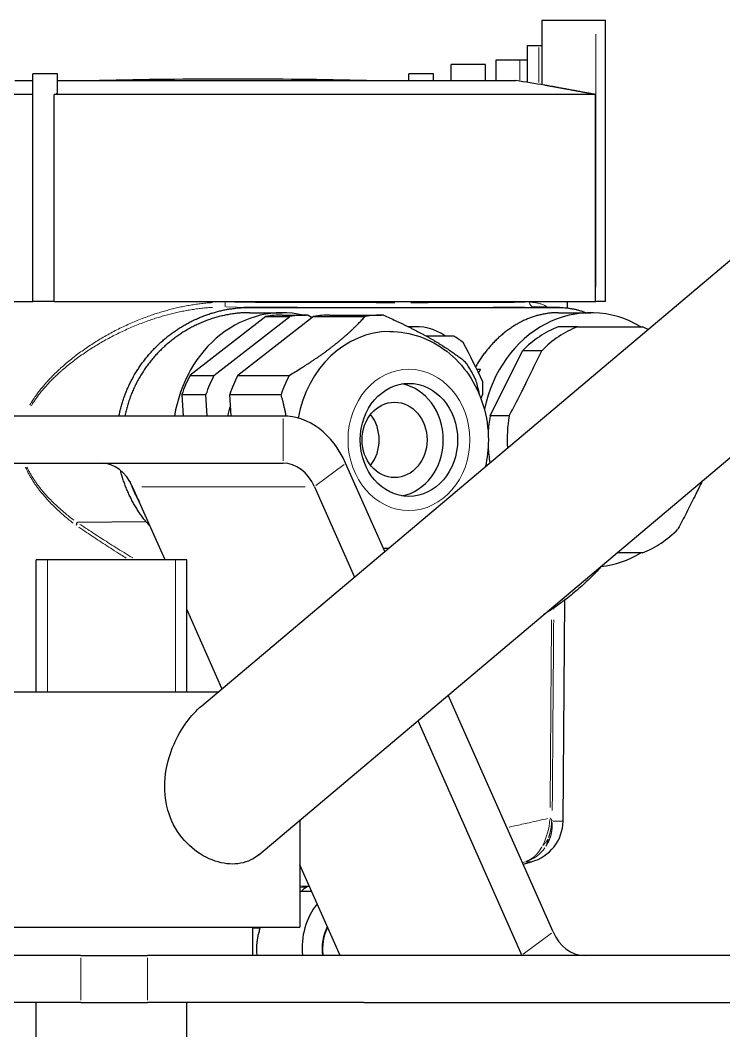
# Model space of a CAD drawing. Header units: millimetres. Extents: x 0 to 89100, y 0 to 63000.
# Drawn here: x 37136.4 to 37211.1, y 54169 to 54276.3 of the extents above; entities that cross this region are included whole.
import ezdxf

# ---------------------------------------------------------------- set-up
doc = ezdxf.new("R2010")
doc.units = ezdxf.units.MM
doc.header["$LTSCALE"] = 150
doc.layers.add('Visible', color=7, linetype='Continuous', lineweight=25)
doc.layers.add('Visible Narrow', color=7, linetype='Continuous', lineweight=18)

msp = doc.modelspace()

# ---------------------------------------------------------------- linework, layer by layer
at = {"layer": 'Visible'}
for p, q in [((37191.81, 54276.32), (37197.53, 54276.32)), ((37191.81, 54269.46), (37191.81, 54276.32)), ((37197.53, 54276.32), (37198.53, 54276.32)), ((37198.53, 54246.46), (37198.53, 54276.32)), ((37190.25, 54273.62), (37191.46, 54273.62)), ((37190.25, 54269.71), (37190.25, 54273.62)), ((37191.46, 54273.62), (37191.81, 54273.62)), ((37185.81, 54271.61), (37182.17, 54271.61)), ((37182.17, 54269.9), (37182.17, 54271.61)), ((37185.81, 54269.9), (37185.81, 54271.61)), ((37186.95, 54272.12), (37189.45, 54272.12)), ((37186.95, 54269.9), (37186.95, 54272.12)), ((37189.45, 54272.12), (37190.25, 54272.12)), ((37140.38, 54270.61), (37137.77, 54270.61)), ((37137.77, 54246.46), (37137.77, 54270.61)), ((37140.38, 54268.61), (37140.38, 54270.61)), ((37180.28, 54270.61), (37177.66, 54270.61)), ((37177.66, 54269.9), (37177.66, 54270.61)), ((37180.28, 54269.9), (37180.28, 54270.61)), ((37135.87, 54269.9), (37137.77, 54269.9)), ((37140.38, 54269.9), (37189.02, 54269.9)), ((37137.77, 54268.43), (37134.79, 54268.43)), ((37140.03, 54246.46), (37140.03, 54268.43)), ((37197.46, 54268.43), (37140.03, 54268.43)), ((37197.46, 54246.46), (37197.46, 54268.43)), ((37155.69, 54203.53), (37215.64, 54254.11)), ((37134.79, 54246.46), (37137.77, 54246.46)), ((37138.33, 54246.46), (37137.77, 54246.46)), ((37138.46, 54246.46), (37138.33, 54246.46)), ((37140.03, 54246.46), (37138.46, 54246.46)), ((37140.03, 54246.46), (37197.46, 54246.46)), ((37193.66, 54245.82), (37191.02, 54245.87)), ((37194.51, 54245.76), (37194.52, 54246.46)), ((37197.46, 54246.46), (37197.53, 54246.46)), ((37198.53, 54246.46), (37197.53, 54246.46)), ((37162.49, 54244.86), (37154.45, 54238.61)), ((37156.99, 54238.61), (37165.03, 54244.86)), ((37167.57, 54244.86), (37159.53, 54238.61)), ((37160.76, 54245.26), (37164.23, 54245.26)), ((37162.49, 54244.86), (37165.03, 54244.86)), ((37164.23, 54245.01), (37166.77, 54245.01)), ((37166.98, 54245.01), (37167.43, 54244.75)), ((37167.57, 54244.86), (37173.03, 54244.86)), ((37169.3, 54245.01), (37174.76, 54245.01)), ((37193.5, 54245.26), (37196.97, 54245.26)), ((37178.65, 54243.76), (37178.14, 54243.77)), ((37195.55, 54243.76), (37193.52, 54243.76)), ((37195.55, 54243.76), (37202.45, 54243.76)), ((37182.43, 54242.76), (37179.55, 54242.76)), ((37161.75, 54187.71), (37225.96, 54241.88)), ((37186.29, 54234.3), (37189.74, 54241.23)), ((37191.77, 54241.23), (37189.74, 54241.23)), ((37154.45, 54238.61), (37156.99, 54238.61)), ((37159.53, 54238.61), (37164.98, 54238.61)), ((37184.87, 54239.27), (37185.27, 54239.26)), ((37184.88, 54239.26), (37185.27, 54239.26)), ((37153.59, 54236.57), (37153.72, 54234.29)), ((37153.59, 54236.57), (37156.13, 54236.57)), ((37156.26, 54234.29), (37156.13, 54236.57)), ((37158.66, 54236.57), (37158.8, 54234.29)), ((37158.66, 54236.57), (37164.12, 54236.57)), ((37164.33, 54234.29), (37100.09, 54234.29)), ((37188.32, 54234.3), (37186.29, 54234.3)), ((37106.01, 54229.29), (37164.33, 54229.29)), ((37175.11, 54219.91), (37170.96, 54229.29)), ((37151.8, 54219.02), (37148.36, 54226.79)), ((37167.65, 54226.79), (37171.89, 54217.2)), ((37149.79, 54223.07), (37142.48, 54222.99)), ((37154.12, 54219.02), (37138.12, 54219.02)), ((37138.12, 54205.02), (37138.12, 54219.02)), ((37154.12, 54205.02), (37154.12, 54219.02)), ((37202.45, 54219.76), (37199.75, 54219.76)), ((37194.03, 54191.28), (37194.24, 54214.76)), ((37157.84, 54205.35), (37154.12, 54213.78)), ((37126.12, 54205.02), (37157.46, 54205.02)), ((37192.97, 54179.52), (37181.85, 54204.67)), ((37178.63, 54201.95), (37189.66, 54177.02)), ((37166.12, 54191.39), (37166.12, 54180.02)), ((37189.79, 54186.73), (37190.7, 54186.97)), ((37170.37, 54177.02), (37166.12, 54186.65)), ((37166.27, 54183.83), (37167.36, 54183.83)), ((37126.12, 54180.02), (37166.12, 54180.02)), ((37161.12, 54177.02), (37161.12, 54180.02)), ((37142.88, 54177.02), (37135.81, 54177.02)), ((37142.88, 54177.02), (37149.93, 54177.02)), ((37265.05, 54177.02), (37149.93, 54177.02)), ((37142.88, 54172.02), (37135.81, 54172.02)), ((37138.12, 54094.02), (37138.12, 54172.02)), ((37142.88, 54172.02), (37149.93, 54172.02)), ((37172.91, 54172.02), (37149.93, 54172.02)), ((37154.12, 54094.02), (37154.12, 54172.02)), ((37172.91, 54172.02), (37265.05, 54172.02))]:
    msp.add_line(p, q, dxfattribs=at)
for centre, radius, start, end in [((37159.02, 53670.07), 600, 88.64721, 91.35279), ((37159.02, 54072.16), 200, 80.4889, 81.3731), ((37189.53, 54191.32), 4.5, 285, 359.5)]:
    msp.add_arc(centre, radius, start, end, dxfattribs=at)
for centre, major_axis, ratio, start_param, end_param in [((37164.23, 54231.76), (0, 13.5), 0.861576, 6.090437, 7.666065), ((37127.3, 54246.68), (-100, 0.44), 0.007519, 1.912098, 2.294422), ((37164.23, 54231.76), (0, 13.25), 0.861576, 0, 0.152394), ((37166.77, 54231.76), (0, 13.25), 0.861576, 6.264105, 6.435579), ((37169.3, 54231.76), (0, 13.25), 0.861576, 0, 0.152394), ((37174.76, 54231.76), (0, 13.25), 0.861576, 6.264105, 6.435579), ((37196.97, 54231.76), (0, 13.5), 0.861576, 5.807303, 7.609536), ((37178.57, 54237.26), (0, 6.5), 0.861576, 5.721116, 6.42602), ((37196.97, 54231.76), (0, 12.65), 0.861576, 0.321961, 0.725236), ((37199, 54231.76), (0, 12.65), 0.861576, 0.321961, 0.725236), ((37199, 54231.76), (0, 12.65), 0.861576, 5.900522, 5.961224), ((37175.65, 54231.76), (0, 11.5), 0.861576, 0, 1.369582), ((37180.37, 54237.26), (0, -6), 0.861576, 2.505533, 2.730455), ((37164.4, 54240.01), (-22.06, 32.91), 0.439619, 4.36534, 4.48646), ((37174.76, 54231.76), (0, 13.25), 0.861576, 5.216907, 5.388381), ((37164.23, 54231.76), (0, -13.25), 0.861576, 4.16971, 4.341184), ((37166.77, 54231.76), (0, -13.25), 0.861576, 4.16971, 4.341184), ((37169.3, 54231.76), (0, -13.25), 0.861576, 4.16971, 4.341184), ((37174.76, 54231.76), (0, -13.25), 0.861576, 4.16971, 4.341184), ((37194.94, 54231.76), (0, -13.5), 0.861576, 4.123358, 4.156432), ((37176.16, 54231.76), (0, -6), 0.861576, 0.147834, 2.993758), ((37180.37, 54237.26), (0, -6), 0.861576, 1.458335, 1.683257), ((37164.4, 54234.51), (-22.06, -32.91), 0.439619, 1.905828, 1.917845), ((37166.77, 54231.76), (0, -10), 0.861576, 4.34213, 4.457439), ((37164.33, 54224.29), (0, 10), 0.766044, 5.235988, 6.283185), ((37171.08, 54231.76), (0, 4), 0.861576, 3.969448, 5.45533), ((37196.97, 54231.76), (0, 12.65), 0.861576, 1.369159, 1.510633), ((37199, 54231.76), (0, -12.65), 0.861576, 4.510752, 4.781261), ((37196.97, 54231.76), (0, 12.65), 0.861576, 1.630959, 1.764378), ((37145.05, 54224.29), (0, 5), 0.766044, 5.235988, 6.283185), ((37164.33, 54224.29), (0, 5), 0.766044, 5.235988, 6.283185), ((37199, 54231.76), (0, -12.65), 0.861576, 0.321961, 0.725236), ((37175.65, 54231.76), (0, -11.5), 0.861576, 6.211698, 6.270728), ((37196.97, 54231.76), (0, -13.5), 0.861576, 0.091937, 0.475882), ((37167.4, 54179.95), (0.02, 4.47), 0.515085, 0.264997, 0.524863), ((37172.37, 54177.76), (0, -7), 0.861576, 3.966558, 4.818301), ((37172.37, 54177.76), (0, 4.53), 0.861576, 1.034353, 1.735004), ((37172.39, 54177.76), (0, -4.5), 0.861576, 4.183381, 4.877584), ((37196.29, 54182.02), (0, -5), 0.766044, 5.235988, 6.283185)]:
    msp.add_ellipse(centre, major_axis=major_axis, ratio=ratio, start_param=start_param, end_param=end_param, dxfattribs=at)
for centre, major_axis in [((37177.68, 54231.76), (0, -6)), ((37176.16, 54231.76), (0, -4))]:
    msp.add_ellipse(centre, major_axis=major_axis, ratio=0.861576, dxfattribs=at)
for points, knots in [([(37140.03, 54268.43), (37140.13, 54268.45), (37140.21, 54268.48), (37140.34, 54268.55), (37140.38, 54268.58), (37140.38, 54268.61), (37140.38, 54268.61), (37140.38, 54268.61)], [0.0069047, 0.0069047, 0.0069047, 0.0069047, 0.05025878, 0.05025878, 0.10051756, 0.10051756, 0.10305029, 0.10305029, 0.10305029, 0.10305029]), ([(37197.46, 54268.43), (37197.43, 54268.43), (37197.41, 54268.44), (37197.38, 54268.44), (37197.35, 54268.45), (37197.33, 54268.45), (37197.3, 54268.46), (37197.27, 54268.46), (37197.25, 54268.47), (37197.22, 54268.47), (37197.19, 54268.48), (37197.16, 54268.48), (37197.13, 54268.49), (37197.1, 54268.49), (37197.07, 54268.5), (37197.04, 54268.5), (37197.01, 54268.51), (37196.98, 54268.52), (37196.95, 54268.52), (37196.89, 54268.53), (37196.83, 54268.54), (37196.76, 54268.56), (37196.63, 54268.58), (37196.5, 54268.61), (37196.36, 54268.63), (37196.29, 54268.64), (37196.21, 54268.66), (37196.14, 54268.67), (37196.07, 54268.68), (37196, 54268.7), (37195.92, 54268.71), (37195.85, 54268.72), (37195.77, 54268.74), (37195.7, 54268.75), (37195.66, 54268.76), (37195.62, 54268.77), (37195.58, 54268.77), (37195.54, 54268.78), (37195.51, 54268.79), (37195.47, 54268.79), (37195.43, 54268.8), (37195.39, 54268.81), (37195.35, 54268.82), (37195.33, 54268.82), (37195.31, 54268.82), (37195.29, 54268.83), (37195.28, 54268.83), (37195.26, 54268.83), (37195.24, 54268.84), (37195.22, 54268.84), (37195.2, 54268.84), (37195.18, 54268.85), (37195.16, 54268.85), (37195.14, 54268.85), (37195.12, 54268.86), (37195.08, 54268.87), (37195.04, 54268.87), (37195.01, 54268.88), (37194.85, 54268.91), (37194.7, 54268.94), (37194.55, 54268.96), (37194.48, 54268.98), (37194.41, 54268.99), (37194.33, 54269), (37194.3, 54269.01), (37194.26, 54269.02), (37194.22, 54269.02), (37194.19, 54269.03), (37194.15, 54269.04), (37194.12, 54269.04), (37194.07, 54269.05), (37194.03, 54269.06), (37193.99, 54269.07), (37193.95, 54269.07), (37193.91, 54269.08), (37193.86, 54269.09), (37193.78, 54269.11), (37193.7, 54269.12), (37193.62, 54269.13), (37193.58, 54269.14), (37193.54, 54269.15), (37193.51, 54269.16), (37193.47, 54269.16), (37193.43, 54269.17), (37193.39, 54269.18), (37193.36, 54269.18), (37193.32, 54269.19), (37193.28, 54269.2), (37193.25, 54269.2), (37193.21, 54269.21), (37193.18, 54269.22), (37193.15, 54269.22), (37193.11, 54269.23), (37193.08, 54269.23), (37193.05, 54269.24), (37193.01, 54269.25), (37192.98, 54269.25), (37192.95, 54269.26), (37192.92, 54269.26), (37192.89, 54269.27), (37192.86, 54269.27), (37192.83, 54269.28), (37192.8, 54269.28), (37192.74, 54269.29), (37192.69, 54269.3), (37192.64, 54269.31), (37192.58, 54269.32), (37192.53, 54269.33), (37192.49, 54269.34), (37192.46, 54269.35), (37192.43, 54269.35), (37192.4, 54269.36), (37192.38, 54269.36), (37192.37, 54269.36), (37192.35, 54269.36), (37192.34, 54269.37), (37192.33, 54269.37), (37192.31, 54269.37), (37192.26, 54269.38), (37192.21, 54269.39), (37192.17, 54269.4), (37192.13, 54269.4), (37192.1, 54269.41), (37192.07, 54269.41)], [0, 0, 0, 0, 0.11744, 0.11744, 0.11744, 0.234854, 0.234854, 0.234854, 0.352251, 0.352251, 0.352251, 0.4697, 0.4697, 0.4697, 0.58713, 0.58713, 0.58713, 0.704521, 0.704521, 0.704521, 0.93941, 0.93941, 0.93941, 1.409093, 1.409093, 1.409093, 1.64394, 1.64394, 1.64394, 1.878781, 1.878781, 1.878781, 2.113554, 2.113554, 2.113554, 2.230995, 2.230995, 2.230995, 2.348435, 2.348435, 2.348435, 2.465824, 2.465824, 2.465824, 2.524531, 2.524531, 2.524531, 2.583227, 2.583227, 2.583227, 2.641913, 2.641913, 2.641913, 2.700604, 2.700604, 2.700604, 2.817988, 2.817988, 2.817988, 3.287516, 3.287516, 3.287516, 3.522386, 3.522386, 3.522386, 3.639775, 3.639775, 3.639775, 3.757205, 3.757205, 3.757205, 3.901828, 3.901828, 3.901828, 4.046443, 4.046443, 4.046443, 4.33575, 4.33575, 4.33575, 4.48038, 4.48038, 4.48038, 4.625059, 4.625059, 4.625059, 4.769663, 4.769663, 4.769663, 4.914383, 4.914383, 4.914383, 5.059271, 5.059271, 5.059271, 5.204241, 5.204241, 5.204241, 5.349183, 5.349183, 5.349183, 5.49397, 5.49397, 5.49397, 5.783235, 5.783235, 5.783235, 6.072585, 6.072585, 6.072585, 6.262252, 6.262252, 6.262252, 6.357088, 6.357088, 6.357088, 6.451913, 6.451913, 6.451913, 6.831273, 6.831273, 6.831273, 7.122012, 7.122012, 7.122012, 7.122012]), ([(37146.92, 54234.29), (37146.95, 54234.45), (37146.99, 54234.61), (37147.02, 54234.77), (37147.06, 54234.93), (37147.1, 54235.1), (37147.14, 54235.26), (37147.19, 54235.42), (37147.23, 54235.58), (37147.28, 54235.74), (37147.33, 54235.9), (37147.38, 54236.06), (37147.44, 54236.21), (37147.49, 54236.37), (37147.55, 54236.53), (37147.61, 54236.68), (37147.67, 54236.84), (37147.73, 54236.99), (37147.8, 54237.14), (37147.86, 54237.3), (37147.93, 54237.45), (37148, 54237.6), (37148.07, 54237.75), (37148.14, 54237.9), (37148.22, 54238.04), (37148.37, 54238.33), (37148.53, 54238.62), (37148.7, 54238.9), (37148.79, 54239.05), (37148.88, 54239.19), (37148.97, 54239.32), (37149.06, 54239.46), (37149.15, 54239.6), (37149.25, 54239.73), (37149.34, 54239.87), (37149.44, 54240), (37149.54, 54240.13), (37149.64, 54240.27), (37149.74, 54240.4), (37149.85, 54240.52), (37149.95, 54240.65), (37150.06, 54240.78), (37150.16, 54240.9), (37150.27, 54241.03), (37150.38, 54241.15), (37150.5, 54241.27), (37150.61, 54241.39), (37150.72, 54241.51), (37150.84, 54241.62), (37150.95, 54241.74), (37151.07, 54241.85), (37151.19, 54241.97), (37151.31, 54242.08), (37151.43, 54242.19), (37151.56, 54242.29), (37151.62, 54242.35), (37151.68, 54242.4), (37151.74, 54242.45), (37151.8, 54242.51), (37151.86, 54242.56), (37151.93, 54242.61), (37152.05, 54242.71), (37152.18, 54242.81), (37152.31, 54242.91), (37152.44, 54243.01), (37152.57, 54243.11), (37152.7, 54243.2), (37152.84, 54243.29), (37152.97, 54243.39), (37153.11, 54243.48), (37153.24, 54243.57), (37153.38, 54243.65), (37153.52, 54243.74), (37153.66, 54243.82), (37153.8, 54243.91), (37153.94, 54243.99), (37154.08, 54244.07), (37154.22, 54244.15), (37154.37, 54244.22), (37154.51, 54244.3), (37154.65, 54244.37), (37154.8, 54244.44), (37154.94, 54244.51), (37155.09, 54244.58), (37155.24, 54244.64), (37155.39, 54244.71), (37155.53, 54244.77), (37155.68, 54244.83), (37155.83, 54244.89), (37155.98, 54244.95), (37156.13, 54245), (37156.28, 54245.06), (37156.43, 54245.11), (37156.58, 54245.16), (37156.66, 54245.18), (37156.74, 54245.21), (37156.81, 54245.23), (37156.89, 54245.25), (37156.96, 54245.27), (37157.04, 54245.3), (37157.19, 54245.34), (37157.34, 54245.38), (37157.5, 54245.42), (37157.65, 54245.46), (37157.81, 54245.49), (37157.96, 54245.53), (37158.12, 54245.56), (37158.27, 54245.59), (37158.43, 54245.62), (37158.58, 54245.65), (37158.74, 54245.67), (37158.89, 54245.69), (37159.05, 54245.71), (37159.2, 54245.73), (37159.36, 54245.75), (37159.52, 54245.77), (37159.67, 54245.78), (37159.83, 54245.79), (37159.98, 54245.8), (37160.14, 54245.81), (37160.3, 54245.82), (37160.45, 54245.82), (37160.61, 54245.82), (37160.76, 54245.82)], [11.985657, 11.985657, 11.985657, 11.985657, 12.482694, 12.482694, 12.482694, 12.983388, 12.983388, 12.983388, 13.48444, 13.48444, 13.48444, 13.985492, 13.985492, 13.985492, 14.486179, 14.486179, 14.486179, 14.986134, 14.986134, 14.986134, 15.485003, 15.485003, 15.485003, 15.982444, 15.982444, 15.982444, 16.977056, 16.977056, 16.977056, 17.476159, 17.476159, 17.476159, 17.976163, 17.976163, 17.976163, 18.476785, 18.476785, 18.476785, 18.97772, 18.97772, 18.97772, 19.478652, 19.478652, 19.478652, 19.979255, 19.979255, 19.979255, 20.479202, 20.479202, 20.479202, 20.978172, 20.978172, 20.978172, 21.475853, 21.475853, 21.475853, 21.724121, 21.724121, 21.724121, 21.972446, 21.972446, 21.972446, 22.470175, 22.470175, 22.470175, 22.969147, 22.969147, 22.969147, 23.469105, 23.469105, 23.469105, 23.969769, 23.969769, 23.969769, 24.470851, 24.470851, 24.470851, 24.97205, 24.97205, 24.97205, 25.473065, 25.473065, 25.473065, 25.973598, 25.973598, 25.973598, 26.473358, 26.473358, 26.473358, 26.972066, 26.972066, 26.972066, 27.469467, 27.469467, 27.469467, 27.71765, 27.71765, 27.71765, 27.96591, 27.96591, 27.96591, 28.462855, 28.462855, 28.462855, 28.960125, 28.960125, 28.960125, 29.45743, 29.45743, 29.45743, 29.954485, 29.954485, 29.954485, 30.451011, 30.451011, 30.451011, 30.947254, 30.947254, 30.947254, 31.443467, 31.443467, 31.443467, 31.939661, 31.939661, 31.939661, 31.939661]), ([(37160.76, 54245.26), (37160.67, 54245.26), (37160.58, 54245.26), (37160.5, 54245.26), (37160.32, 54245.26), (37160.15, 54245.25), (37159.98, 54245.24), (37159.81, 54245.23), (37159.64, 54245.21), (37159.47, 54245.2), (37159.3, 54245.18), (37159.13, 54245.16), (37158.96, 54245.13), (37158.87, 54245.12), (37158.79, 54245.11), (37158.71, 54245.09), (37158.62, 54245.08), (37158.54, 54245.07), (37158.45, 54245.05), (37158.28, 54245.02), (37158.11, 54244.98), (37157.94, 54244.94), (37157.77, 54244.91), (37157.6, 54244.86), (37157.44, 54244.82), (37157.27, 54244.77), (37157.1, 54244.73), (37156.93, 54244.67), (37156.77, 54244.62), (37156.6, 54244.57), (37156.43, 54244.51), (37156.27, 54244.45), (37156.1, 54244.39), (37155.94, 54244.32), (37155.78, 54244.26), (37155.61, 54244.19), (37155.45, 54244.11), (37155.29, 54244.04), (37155.13, 54243.97), (37154.97, 54243.89), (37154.82, 54243.81), (37154.66, 54243.73), (37154.5, 54243.65), (37154.35, 54243.56), (37154.19, 54243.48), (37154.04, 54243.38), (37153.89, 54243.3), (37153.74, 54243.2), (37153.59, 54243.11), (37153.44, 54243.01), (37153.3, 54242.91), (37153.15, 54242.81), (37153.01, 54242.71), (37152.86, 54242.6), (37152.72, 54242.5), (37152.58, 54242.39), (37152.44, 54242.28), (37152.3, 54242.16), (37152.16, 54242.05), (37152.03, 54241.93), (37151.89, 54241.82), (37151.76, 54241.7), (37151.63, 54241.57), (37151.5, 54241.45), (37151.37, 54241.33), (37151.24, 54241.2), (37151.11, 54241.07), (37150.99, 54240.94), (37150.87, 54240.81), (37150.75, 54240.67), (37150.63, 54240.54), (37150.51, 54240.4), (37150.39, 54240.26), (37150.28, 54240.12), (37150.17, 54239.98), (37150.06, 54239.84), (37149.95, 54239.7), (37149.84, 54239.55), (37149.74, 54239.4), (37149.64, 54239.26), (37149.54, 54239.11), (37149.44, 54238.96), (37149.34, 54238.81), (37149.25, 54238.65), (37149.16, 54238.5), (37149.06, 54238.34), (37148.98, 54238.18), (37148.89, 54238.02), (37148.8, 54237.86), (37148.72, 54237.7), (37148.64, 54237.54), (37148.56, 54237.38), (37148.49, 54237.21), (37148.41, 54237.04), (37148.34, 54236.88), (37148.27, 54236.71), (37148.2, 54236.54), (37148.14, 54236.37), (37148.08, 54236.2), (37148.02, 54236.03), (37147.96, 54235.86), (37147.9, 54235.68), (37147.85, 54235.51), (37147.8, 54235.34), (37147.75, 54235.16), (37147.71, 54234.99), (37147.66, 54234.81), (37147.62, 54234.64), (37147.58, 54234.46), (37147.57, 54234.4), (37147.56, 54234.34), (37147.55, 54234.29)], [13.340049, 13.340049, 13.340049, 13.340049, 13.625021, 13.625021, 13.625021, 14.167842, 14.167842, 14.167842, 14.710926, 14.710926, 14.710926, 15.254109, 15.254109, 15.254109, 15.525609, 15.525609, 15.525609, 15.797128, 15.797128, 15.797128, 16.341468, 16.341468, 16.341468, 16.887358, 16.887358, 16.887358, 17.434433, 17.434433, 17.434433, 17.982297, 17.982297, 17.982297, 18.53053, 18.53053, 18.53053, 19.078704, 19.078704, 19.078704, 19.626388, 19.626388, 19.626388, 20.173162, 20.173162, 20.173162, 20.718623, 20.718623, 20.718623, 21.2624, 21.2624, 21.2624, 21.806164, 21.806164, 21.806164, 22.351644, 22.351644, 22.351644, 22.898431, 22.898431, 22.898431, 23.446093, 23.446093, 23.446093, 23.994184, 23.994184, 23.994184, 24.542258, 24.542258, 24.542258, 25.089877, 25.089877, 25.089877, 25.636625, 25.636625, 25.636625, 26.182115, 26.182115, 26.182115, 26.726004, 26.726004, 26.726004, 27.269607, 27.269607, 27.269607, 27.814874, 27.814874, 27.814874, 28.361352, 28.361352, 28.361352, 28.908552, 28.908552, 28.908552, 29.455976, 29.455976, 29.455976, 30.003137, 30.003137, 30.003137, 30.549567, 30.549567, 30.549567, 31.094835, 31.094835, 31.094835, 31.638562, 31.638562, 31.638562, 32.18164, 32.18164, 32.18164, 32.358506, 32.358506, 32.358506, 32.358506]), ([(37164.98, 54238.61), (37165.19, 54238.73), (37165.4, 54238.85), (37165.6, 54238.98), (37165.81, 54239.1), (37166.01, 54239.23), (37166.21, 54239.36), (37166.32, 54239.42), (37166.42, 54239.49), (37166.52, 54239.55), (37166.62, 54239.62), (37166.72, 54239.68), (37166.82, 54239.75), (37166.92, 54239.81), (37167.02, 54239.88), (37167.12, 54239.94), (37167.22, 54240.01), (37167.32, 54240.07), (37167.42, 54240.14), (37167.52, 54240.2), (37167.62, 54240.27), (37167.71, 54240.34), (37167.81, 54240.4), (37167.91, 54240.47), (37168, 54240.53), (37168.1, 54240.6), (37168.19, 54240.67), (37168.29, 54240.73), (37168.38, 54240.8), (37168.48, 54240.87), (37168.57, 54240.93), (37168.66, 54241), (37168.75, 54241.07), (37168.85, 54241.13), (37168.94, 54241.2), (37169.03, 54241.27), (37169.12, 54241.33), (37169.21, 54241.4), (37169.3, 54241.47), (37169.38, 54241.54), (37169.47, 54241.6), (37169.56, 54241.67), (37169.64, 54241.74), (37169.73, 54241.8), (37169.82, 54241.87), (37169.9, 54241.94), (37169.98, 54242), (37170.07, 54242.07), (37170.15, 54242.14), (37170.23, 54242.2), (37170.31, 54242.27), (37170.39, 54242.34), (37170.47, 54242.41), (37170.55, 54242.47), (37170.63, 54242.54), (37170.71, 54242.61), (37170.79, 54242.67), (37170.87, 54242.74), (37170.94, 54242.81), (37171.02, 54242.87), (37171.09, 54242.94), (37171.17, 54243), (37171.24, 54243.07), (37171.31, 54243.14), (37171.39, 54243.2), (37171.46, 54243.27), (37171.53, 54243.33), (37171.6, 54243.4), (37171.67, 54243.47), (37171.74, 54243.53), (37171.8, 54243.6), (37171.87, 54243.66), (37171.94, 54243.73), (37172, 54243.79), (37172.07, 54243.85), (37172.13, 54243.92), (37172.2, 54243.98), (37172.26, 54244.05), (37172.32, 54244.11), (37172.39, 54244.17), (37172.45, 54244.24), (37172.51, 54244.3), (37172.57, 54244.36), (37172.63, 54244.43), (37172.69, 54244.49), (37172.8, 54244.61), (37172.92, 54244.74), (37173.03, 54244.86)], [0, 0, 0, 0, 0.722756, 0.722756, 0.722756, 1.448845, 1.448845, 1.448845, 1.812603, 1.812603, 1.812603, 2.176577, 2.176577, 2.176577, 2.540594, 2.540594, 2.540594, 2.904496, 2.904496, 2.904496, 3.268148, 3.268148, 3.268148, 3.631435, 3.631435, 3.631435, 3.994266, 3.994266, 3.994266, 4.356578, 4.356578, 4.356578, 4.718339, 4.718339, 4.718339, 5.079553, 5.079553, 5.079553, 5.440261, 5.440261, 5.440261, 5.800606, 5.800606, 5.800606, 6.161287, 6.161287, 6.161287, 6.522511, 6.522511, 6.522511, 6.884273, 6.884273, 6.884273, 7.246531, 7.246531, 7.246531, 7.609213, 7.609213, 7.609213, 7.972215, 7.972215, 7.972215, 8.335411, 8.335411, 8.335411, 8.698655, 8.698655, 8.698655, 9.06178, 9.06178, 9.06178, 9.424603, 9.424603, 9.424603, 9.786929, 9.786929, 9.786929, 10.14855, 10.14855, 10.14855, 10.50925, 10.50925, 10.50925, 10.869506, 10.869506, 10.869506, 11.590283, 11.590283, 11.590283, 11.590283]), ([(37174.98, 54245.01), (37175.2, 54244.91), (37175.42, 54244.81), (37175.63, 54244.72), (37175.85, 54244.62), (37176.07, 54244.51), (37176.29, 54244.41), (37176.39, 54244.36), (37176.5, 54244.31), (37176.61, 54244.26), (37176.72, 54244.21), (37176.83, 54244.16), (37176.93, 54244.11), (37177.04, 54244.06), (37177.15, 54244), (37177.25, 54243.95), (37177.36, 54243.9), (37177.47, 54243.85), (37177.57, 54243.8), (37177.68, 54243.74), (37177.78, 54243.69), (37177.88, 54243.64), (37177.99, 54243.59), (37178.09, 54243.53), (37178.19, 54243.48), (37178.3, 54243.43), (37178.4, 54243.38), (37178.5, 54243.32), (37178.6, 54243.27), (37178.7, 54243.22), (37178.8, 54243.17), (37178.9, 54243.11), (37179, 54243.06), (37179.1, 54243.01), (37179.2, 54242.95), (37179.3, 54242.9), (37179.39, 54242.85), (37179.49, 54242.79), (37179.58, 54242.74), (37179.68, 54242.69), (37179.77, 54242.64), (37179.87, 54242.58), (37179.96, 54242.53), (37180.05, 54242.48), (37180.15, 54242.42), (37180.24, 54242.37), (37180.33, 54242.32), (37180.42, 54242.26), (37180.51, 54242.21), (37180.6, 54242.16), (37180.68, 54242.11), (37180.77, 54242.05), (37180.86, 54242), (37180.95, 54241.95), (37181.03, 54241.89), (37181.12, 54241.84), (37181.2, 54241.79), (37181.29, 54241.73), (37181.37, 54241.68), (37181.45, 54241.63), (37181.53, 54241.58), (37181.61, 54241.52), (37181.69, 54241.47), (37181.77, 54241.42), (37181.85, 54241.37), (37181.93, 54241.31), (37182.01, 54241.26), (37182.09, 54241.21), (37182.16, 54241.16), (37182.24, 54241.11), (37182.31, 54241.06), (37182.39, 54241), (37182.46, 54240.95), (37182.53, 54240.9), (37182.6, 54240.85), (37182.67, 54240.8), (37182.75, 54240.75), (37182.82, 54240.7), (37182.88, 54240.65), (37182.95, 54240.6), (37183.02, 54240.55), (37183.09, 54240.5), (37183.15, 54240.45), (37183.22, 54240.4), (37183.29, 54240.35), (37183.42, 54240.25), (37183.54, 54240.15), (37183.67, 54240.05)], [0, 0, 0, 0, 0.722756, 0.722756, 0.722756, 1.448845, 1.448845, 1.448845, 1.812603, 1.812603, 1.812603, 2.176577, 2.176577, 2.176577, 2.540594, 2.540594, 2.540594, 2.904496, 2.904496, 2.904496, 3.268148, 3.268148, 3.268148, 3.631435, 3.631435, 3.631435, 3.994266, 3.994266, 3.994266, 4.356578, 4.356578, 4.356578, 4.718339, 4.718339, 4.718339, 5.079553, 5.079553, 5.079553, 5.440261, 5.440261, 5.440261, 5.800606, 5.800606, 5.800606, 6.161287, 6.161287, 6.161287, 6.522511, 6.522511, 6.522511, 6.884273, 6.884273, 6.884273, 7.246531, 7.246531, 7.246531, 7.609213, 7.609213, 7.609213, 7.972215, 7.972215, 7.972215, 8.335411, 8.335411, 8.335411, 8.698655, 8.698655, 8.698655, 9.06178, 9.06178, 9.06178, 9.424603, 9.424603, 9.424603, 9.786929, 9.786929, 9.786929, 10.14855, 10.14855, 10.14855, 10.50925, 10.50925, 10.50925, 10.869506, 10.869506, 10.869506, 11.590283, 11.590283, 11.590283, 11.590283]), ([(37193.5, 54245.26), (37193.44, 54245.26), (37193.38, 54245.26), (37193.32, 54245.26), (37193.18, 54245.26), (37193.05, 54245.25), (37192.91, 54245.24), (37192.78, 54245.23), (37192.64, 54245.22), (37192.5, 54245.2), (37192.37, 54245.18), (37192.23, 54245.16), (37192.09, 54245.14), (37192.02, 54245.13), (37191.96, 54245.11), (37191.89, 54245.1), (37191.82, 54245.08), (37191.75, 54245.07), (37191.68, 54245.05), (37191.55, 54245.02), (37191.41, 54244.99), (37191.27, 54244.95), (37191.14, 54244.91), (37191, 54244.87), (37190.86, 54244.82), (37190.73, 54244.78), (37190.59, 54244.73), (37190.46, 54244.68), (37190.32, 54244.62), (37190.19, 54244.57), (37190.05, 54244.51), (37189.92, 54244.45), (37189.78, 54244.39), (37189.65, 54244.32), (37189.52, 54244.25), (37189.39, 54244.18), (37189.25, 54244.11), (37189.12, 54244.04), (37188.99, 54243.96), (37188.86, 54243.88), (37188.74, 54243.8), (37188.61, 54243.72), (37188.48, 54243.63), (37188.35, 54243.54), (37188.23, 54243.45), (37188.1, 54243.36), (37188.04, 54243.32), (37187.98, 54243.27), (37187.92, 54243.22), (37187.86, 54243.17), (37187.8, 54243.13), (37187.74, 54243.08), (37187.62, 54242.98), (37187.5, 54242.88), (37187.38, 54242.77), (37187.26, 54242.67), (37187.14, 54242.56), (37187.03, 54242.45), (37186.91, 54242.34), (37186.79, 54242.22), (37186.68, 54242.11), (37186.57, 54241.99), (37186.46, 54241.87), (37186.35, 54241.75), (37186.24, 54241.62), (37186.13, 54241.5), (37186.03, 54241.37), (37185.92, 54241.24), (37185.82, 54241.11), (37185.72, 54240.98), (37185.62, 54240.85), (37185.52, 54240.71), (37185.42, 54240.57), (37185.32, 54240.43), (37185.23, 54240.29), (37185.13, 54240.15), (37185.04, 54240.01), (37184.95, 54239.87), (37184.87, 54239.72), (37184.83, 54239.65), (37184.79, 54239.59), (37184.75, 54239.52)], [21.557049, 21.557049, 21.557049, 21.557049, 21.801401, 21.801401, 21.801401, 22.344126, 22.344126, 22.344126, 22.887104, 22.887104, 22.887104, 23.430209, 23.430209, 23.430209, 23.701677, 23.701677, 23.701677, 23.973126, 23.973126, 23.973126, 24.517356, 24.517356, 24.517356, 25.063208, 25.063208, 25.063208, 25.610259, 25.610259, 25.610259, 26.158056, 26.158056, 26.158056, 26.706128, 26.706128, 26.706128, 27.254006, 27.254006, 27.254006, 27.801224, 27.801224, 27.801224, 28.347343, 28.347343, 28.347343, 28.891957, 28.891957, 28.891957, 29.163585, 29.163585, 29.163585, 29.435167, 29.435167, 29.435167, 29.979729, 29.979729, 29.979729, 30.525835, 30.525835, 30.525835, 31.07306, 31.07306, 31.07306, 31.620946, 31.620946, 31.620946, 32.169021, 32.169021, 32.169021, 32.716803, 32.716803, 32.716803, 33.263821, 33.263821, 33.263821, 33.809626, 33.809626, 33.809626, 34.353802, 34.353802, 34.353802, 34.596142, 34.596142, 34.596142, 34.596142]), ([(37193.5, 54245.82), (37193.75, 54245.82), (37194, 54245.81), (37194.24, 54245.79), (37194.37, 54245.78), (37194.49, 54245.77), (37194.61, 54245.75), (37194.73, 54245.73), (37194.85, 54245.71), (37194.97, 54245.69), (37195.09, 54245.67), (37195.21, 54245.65), (37195.33, 54245.62), (37195.45, 54245.59), (37195.57, 54245.56), (37195.69, 54245.53), (37195.81, 54245.49), (37195.93, 54245.46), (37196.05, 54245.42), (37196.17, 54245.38), (37196.28, 54245.34), (37196.4, 54245.29), (37196.43, 54245.28), (37196.45, 54245.27), (37196.48, 54245.26)], [0, 0, 0, 0, 0.992128, 0.992128, 0.992128, 1.48835, 1.48835, 1.48835, 1.984511, 1.984511, 1.984511, 2.481689, 2.481689, 2.481689, 2.980163, 2.980163, 2.980163, 3.479687, 3.479687, 3.479687, 3.979993, 3.979993, 3.979993, 4.095289, 4.095289, 4.095289, 4.095289]), ([(37178.14, 54243.77), (37178.11, 54243.77), (37178.09, 54243.77), (37178.06, 54243.77), (37177.92, 54243.77), (37177.79, 54243.77), (37177.65, 54243.76)], [8.0876656, 8.0876656, 8.0876656, 8.0876656, 8.186406, 8.186406, 8.186406, 8.6547876, 8.6547876, 8.6547876, 8.6547876]), ([(37175.65, 54243.26), (37176.73, 54243.26), (37177.81, 54243.08), (37179.86, 54242.36), (37180.83, 54241.83), (37182.6, 54240.46), (37183.38, 54239.61), (37184.7, 54237.67), (37185.22, 54236.57), (37185.93, 54234.23), (37186.11, 54232.98), (37186.11, 54230.79), (37186, 54229.84), (37185.79, 54228.92)], [4.712389, 4.712389, 4.712389, 4.712389, 5.003848, 5.003848, 5.301562, 5.301562, 5.614682, 5.614682, 5.944544, 5.944544, 6.285448, 6.285448, 6.545069, 6.545069, 6.545069, 6.545069]), ([(37188.32, 54234.3), (37188.47, 54234.59), (37188.62, 54234.87), (37188.77, 54235.16), (37188.92, 54235.45), (37189.07, 54235.74), (37189.22, 54236.03), (37189.37, 54236.32), (37189.51, 54236.61), (37189.66, 54236.9), (37189.73, 54237.04), (37189.81, 54237.19), (37189.88, 54237.33), (37189.95, 54237.47), (37190.02, 54237.62), (37190.1, 54237.76), (37190.24, 54238.05), (37190.38, 54238.34), (37190.52, 54238.63), (37190.66, 54238.92), (37190.81, 54239.21), (37190.94, 54239.5), (37191.08, 54239.79), (37191.22, 54240.07), (37191.36, 54240.36), (37191.5, 54240.65), (37191.63, 54240.94), (37191.77, 54241.23)], [0, 0, 0, 0, 1.001074, 1.001074, 1.001074, 2.00226, 2.00226, 2.00226, 3.003465, 3.003465, 3.003465, 3.504049, 3.504049, 3.504049, 4.004609, 4.004609, 4.004609, 5.005639, 5.005639, 5.005639, 6.006706, 6.006706, 6.006706, 7.00786, 7.00786, 7.00786, 8.009049, 8.009049, 8.009049, 8.009049]), ([(37184.75, 54238.17), (37184.81, 54237.95), (37184.87, 54237.72), (37184.93, 54237.5), (37184.99, 54237.27), (37185.04, 54237.05), (37185.09, 54236.82), (37185.11, 54236.75), (37185.12, 54236.68), (37185.14, 54236.61)], [0, 0, 0, 0, 0.722756, 0.722756, 0.722756, 1.448845, 1.448845, 1.448845, 1.66308, 1.66308, 1.66308, 1.66308]), ([(37164.66, 54234.28), (37164.64, 54234.36), (37164.63, 54234.45), (37164.61, 54234.54), (37164.58, 54234.65), (37164.56, 54234.77), (37164.54, 54234.88), (37164.51, 54235), (37164.49, 54235.11), (37164.46, 54235.23), (37164.43, 54235.34), (37164.41, 54235.45), (37164.38, 54235.57), (37164.35, 54235.68), (37164.33, 54235.79), (37164.3, 54235.9), (37164.24, 54236.13), (37164.18, 54236.35), (37164.12, 54236.57)], [9.154511, 9.154511, 9.154511, 9.154511, 9.424603, 9.424603, 9.424603, 9.786929, 9.786929, 9.786929, 10.14855, 10.14855, 10.14855, 10.50925, 10.50925, 10.50925, 10.869506, 10.869506, 10.869506, 11.590283, 11.590283, 11.590283, 11.590283]), ([(37149.79, 54223.07), (37149.69, 54223.19), (37149.59, 54223.32), (37149.49, 54223.45), (37149.39, 54223.59), (37149.3, 54223.72), (37149.2, 54223.85), (37149.11, 54223.99), (37149.02, 54224.13), (37148.93, 54224.27), (37148.84, 54224.4), (37148.75, 54224.54), (37148.66, 54224.69), (37148.58, 54224.83), (37148.49, 54224.97), (37148.41, 54225.12), (37148.33, 54225.26), (37148.26, 54225.41), (37148.18, 54225.56), (37148.11, 54225.71), (37148.03, 54225.86), (37147.96, 54226.01), (37147.89, 54226.16), (37147.83, 54226.31), (37147.76, 54226.46), (37147.7, 54226.62), (37147.64, 54226.77), (37147.58, 54226.93), (37147.52, 54227.08), (37147.46, 54227.24), (37147.41, 54227.39), (37147.36, 54227.55), (37147.31, 54227.71), (37147.26, 54227.87), (37147.21, 54228.02), (37147.17, 54228.18), (37147.13, 54228.34), (37147.11, 54228.4), (37147.09, 54228.46), (37147.08, 54228.52)], [0, 0, 0, 0, 0.497033, 0.497033, 0.497033, 0.995546, 0.995546, 0.995546, 1.495214, 1.495214, 1.495214, 1.995696, 1.995696, 1.995696, 2.496645, 2.496645, 2.496645, 2.997711, 2.997711, 2.997711, 3.498553, 3.498553, 3.498553, 3.998844, 3.998844, 3.998844, 4.498277, 4.498277, 4.498277, 4.996575, 4.996575, 4.996575, 5.493499, 5.493499, 5.493499, 5.990562, 5.990562, 5.990562, 6.173775, 6.173775, 6.173775, 6.173775]), ([(37148.06, 54227.37), (37148.1, 54227.27), (37148.13, 54227.17), (37148.17, 54227.07), (37148.22, 54226.96), (37148.26, 54226.84), (37148.31, 54226.73), (37148.36, 54226.61), (37148.4, 54226.5), (37148.45, 54226.39), (37148.5, 54226.28), (37148.56, 54226.17), (37148.61, 54226.05), (37148.66, 54225.94), (37148.72, 54225.83), (37148.77, 54225.72), (37148.83, 54225.61), (37148.89, 54225.51), (37148.95, 54225.4), (37148.99, 54225.31), (37149.04, 54225.23), (37149.09, 54225.15)], [4.489374, 4.489374, 4.489374, 4.489374, 4.80289, 4.80289, 4.80289, 5.173365, 5.173365, 5.173365, 5.543997, 5.543997, 5.543997, 5.914638, 5.914638, 5.914638, 6.285139, 6.285139, 6.285139, 6.655349, 6.655349, 6.655349, 6.944206, 6.944206, 6.944206, 6.944206]), ([(37208.81, 54227.41), (37208.68, 54227.15), (37208.56, 54226.89), (37208.43, 54226.63), (37208.36, 54226.49), (37208.29, 54226.34), (37208.22, 54226.2), (37208.15, 54226.05), (37208.07, 54225.91), (37208, 54225.76), (37207.86, 54225.47), (37207.71, 54225.19), (37207.57, 54224.9), (37207.42, 54224.61), (37207.28, 54224.32), (37207.13, 54224.03), (37206.98, 54223.74), (37206.83, 54223.45), (37206.68, 54223.16), (37206.53, 54222.87), (37206.38, 54222.59), (37206.23, 54222.3)], [2.102076, 2.102076, 2.102076, 2.102076, 3.003465, 3.003465, 3.003465, 3.504049, 3.504049, 3.504049, 4.004609, 4.004609, 4.004609, 5.005639, 5.005639, 5.005639, 6.006706, 6.006706, 6.006706, 7.00786, 7.00786, 7.00786, 8.009049, 8.009049, 8.009049, 8.009049]), ([(37198.1, 54218.33), (37198, 54218.21), (37197.9, 54218.1), (37197.79, 54217.99), (37197.59, 54217.77), (37197.38, 54217.55), (37197.17, 54217.34), (37196.97, 54217.13), (37196.75, 54216.92), (37196.54, 54216.72), (37196.33, 54216.52), (37196.11, 54216.32), (37195.89, 54216.12), (37195.67, 54215.93), (37195.45, 54215.73), (37195.22, 54215.55), (37195, 54215.36), (37194.77, 54215.17), (37194.54, 54214.99), (37194.31, 54214.81), (37194.08, 54214.64), (37193.85, 54214.47), (37193.61, 54214.29), (37193.37, 54214.13), (37193.13, 54213.96), (37192.89, 54213.8), (37192.65, 54213.64), (37192.41, 54213.49), (37192.28, 54213.4), (37192.14, 54213.32), (37192.01, 54213.24)], [6.981413, 6.981413, 6.981413, 6.981413, 7.537012, 7.537012, 7.537012, 8.617391, 8.617391, 8.617391, 9.697503, 9.697503, 9.697503, 10.776964, 10.776964, 10.776964, 11.855401, 11.855401, 11.855401, 12.932463, 12.932463, 12.932463, 14.00782, 14.00782, 14.00782, 15.081173, 15.081173, 15.081173, 16.152259, 16.152259, 16.152259, 16.736731, 16.736731, 16.736731, 16.736731]), ([(37151.77, 54194.93), (37151.77, 54196.12), (37151.99, 54197.38), (37152.83, 54199.78), (37153.43, 54200.9), (37154.57, 54202.44), (37155.11, 54203.04), (37155.69, 54203.53)], [0, 0, 0, 0, 0.3565839, 0.3565839, 0.7131678, 0.7131678, 0.9503671, 0.9503671, 0.9503671, 0.9503671]), ([(37161.74, 54187.71), (37161.56, 54187.55), (37161.36, 54187.41), (37160.5, 54186.92), (37159.74, 54186.73), (37158.2, 54186.73), (37157.33, 54186.92), (37155.63, 54187.67), (37154.81, 54188.25), (37153.42, 54189.66), (37152.78, 54190.6), (37151.96, 54192.7), (37151.77, 54193.85), (37151.77, 54194.93)], [3.584733, 3.584733, 3.584733, 3.584733, 3.679571, 3.679571, 3.980005, 3.980005, 4.280438, 4.280438, 4.580872, 4.580872, 4.902823, 4.902823, 5.224774, 5.224774, 5.224774, 5.224774]), ([(37166.99, 54184.36), (37167.02, 54184.37), (37167.05, 54184.39), (37167.08, 54184.41), (37167.09, 54184.41), (37167.09, 54184.42), (37167.1, 54184.42)], [0, 0, 0, 0, 0.1818418, 0.1818418, 0.1818418, 0.2214262, 0.2214262, 0.2214262, 0.2214262]), ([(37161.59, 54177.02), (37161.59, 54177.04), (37161.59, 54177.05), (37161.58, 54177.06), (37161.58, 54177.14), (37161.57, 54177.21), (37161.56, 54177.29), (37161.56, 54177.36), (37161.56, 54177.43), (37161.55, 54177.51), (37161.55, 54177.58), (37161.55, 54177.66), (37161.55, 54177.73), (37161.55, 54177.81), (37161.55, 54177.88), (37161.55, 54177.96), (37161.55, 54178.03), (37161.56, 54178.1), (37161.56, 54178.18), (37161.57, 54178.33), (37161.58, 54178.47), (37161.6, 54178.62), (37161.61, 54178.7), (37161.62, 54178.77), (37161.64, 54178.84), (37161.65, 54178.92), (37161.66, 54178.99), (37161.68, 54179.06), (37161.69, 54179.14), (37161.71, 54179.21), (37161.73, 54179.28), (37161.74, 54179.35), (37161.76, 54179.42), (37161.78, 54179.5), (37161.8, 54179.57), (37161.82, 54179.64), (37161.84, 54179.71), (37161.86, 54179.78), (37161.89, 54179.85), (37161.91, 54179.92)], [4.211657, 4.211657, 4.211657, 4.211657, 4.253067, 4.253067, 4.253067, 4.47617, 4.47617, 4.47617, 4.69921, 4.69921, 4.69921, 4.922417, 4.922417, 4.922417, 5.145661, 5.145661, 5.145661, 5.36881, 5.36881, 5.36881, 5.814981, 5.814981, 5.814981, 6.03824, 6.03824, 6.03824, 6.261463, 6.261463, 6.261463, 6.484518, 6.484518, 6.484518, 6.707536, 6.707536, 6.707536, 6.930614, 6.930614, 6.930614, 7.153627, 7.153627, 7.153627, 7.153627])]:
    msp.add_open_spline(points, degree=3, knots=knots, dxfattribs=at)
for points in [[(37191.02, 54245.87), (37191.02, 54245.87), (37191.02, 54245.87), (37191.02, 54245.87)], [(37142.48, 54222.99), (37142.4, 54222.99), (37142.41, 54222.81), (37142.38, 54222.67)], [(37150.21, 54222.6), (37150.07, 54222.76), (37149.93, 54222.91), (37149.79, 54223.07)], [(37166.27, 54183.83), (37166.22, 54183.81), (37166.17, 54183.79), (37166.12, 54183.76)], [(37161.95, 54180.02), (37161.93, 54179.99), (37161.92, 54179.96), (37161.91, 54179.92)]]:
    msp.add_open_spline(points, degree=3, dxfattribs=at)
msp.add_rational_spline([(37166.99, 54184.36), (37166.9, 54184.31), (37166.82, 54184.27)], [1.05429690047, 1.05350376842, 1.05264712628], degree=2, dxfattribs=at)
at = {"layer": 'Visible Narrow'}
for p, q in [((37197.53, 54247.96), (37197.53, 54274.82)), ((37191.46, 54269.72), (37191.46, 54273.41)), ((37189.45, 54269.95), (37189.45, 54272)), ((37160.63, 54245.83), (37158.3, 54245.87)), ((37193.37, 54245.83), (37191.04, 54245.87)), ((37164.33, 54229.54), (37164.33, 54234.04)), ((37170.8, 54229.16), (37167.81, 54226.91)), ((37166.68, 54226.79), (37149.33, 54226.79)), ((37139.32, 54219.02), (37139.32, 54205.02)), ((37152.91, 54205.02), (37152.91, 54219.02)), ((37193.05, 54213.77), (37193.05, 54213.9)), ((37194.03, 54191.28), (37192.99, 54191.28)), ((37190.7, 54186.97), (37190.1, 54186.97)), ((37166.78, 54184.27), (37166.15, 54184.27)), ((37161.87, 54179.92), (37161.16, 54179.92)), ((37189.82, 54177.15), (37192.81, 54179.4)), ((37142.88, 54176.77), (37142.88, 54172.27)), ((37149.93, 54176.77), (37149.93, 54172.27))]:
    msp.add_line(p, q, dxfattribs=at)
for centre, major_axis, ratio, start_param, end_param in [((37139.14, 54233.48), (0.75, -13), 0.089317, 3.088125, 3.184725), ((37159.02, 54246.64), (35.49, -0.16), 0.007624, 4.716556, 5.217031), ((37159.02, 54246.13), (35.99, -0.16), 0.007519, 4.744358, 5.745313), ((37159.02, 54246.64), (35.49, -0.16), 0.007625, 5.272642, 5.773117), ((37162.24, 54270.9), (29.41, -82.94), 0.848356, 5.938752, 5.949108)]:
    msp.add_ellipse(centre, major_axis=major_axis, ratio=ratio, start_param=start_param, end_param=end_param, dxfattribs=at)
msp.add_ellipse((37177.68, 54231.76), major_axis=(0, -7.5), ratio=0.861576, dxfattribs=at)
for points, degree, knots in [([(37156.83, 54246.33), (37156.65, 54246.32), (37156.47, 54246.31), (37156.09, 54246.28), (37155.89, 54246.26), (37155.49, 54246.21), (37155.29, 54246.18), (37154.9, 54246.13), (37154.7, 54246.1), (37154.3, 54246.03), (37154.11, 54246), (37153.71, 54245.92), (37153.52, 54245.88), (37153.13, 54245.79), (37152.93, 54245.75), (37152.54, 54245.65), (37152.35, 54245.6), (37151.97, 54245.5), (37151.78, 54245.45), (37151.4, 54245.34), (37151.21, 54245.28), (37150.83, 54245.16), (37150.64, 54245.1), (37150.27, 54244.97), (37150.08, 54244.9), (37149.67, 54244.75), (37149.44, 54244.66), (37148.97, 54244.48), (37148.75, 54244.39), (37148.29, 54244.2), (37148.07, 54244.1), (37147.62, 54243.89), (37147.4, 54243.79), (37146.96, 54243.58), (37146.74, 54243.47), (37146.31, 54243.24), (37146.1, 54243.13), (37145.67, 54242.9), (37145.46, 54242.78), (37145.05, 54242.53), (37144.84, 54242.41), (37144.43, 54242.16), (37144.23, 54242.03), (37143.83, 54241.77), (37143.63, 54241.64), (37143.24, 54241.37), (37143.04, 54241.23), (37142.66, 54240.95), (37142.47, 54240.81), (37142.1, 54240.53), (37141.91, 54240.38), (37141.54, 54240.08), (37141.36, 54239.93), (37141.1, 54239.7), (37141.01, 54239.62), (37140.83, 54239.47), (37140.75, 54239.39), (37140.57, 54239.23), (37140.49, 54239.15), (37140.32, 54238.99), (37140.23, 54238.91), (37140.15, 54238.83), (37140.02, 54238.71), (37139.9, 54238.58), (37139.65, 54238.33), (37139.53, 54238.2), (37139.3, 54237.94), (37139.18, 54237.81), (37138.95, 54237.54), (37138.83, 54237.41), (37138.61, 54237.13), (37138.5, 54237), (37138.34, 54236.78), (37138.29, 54236.71), (37138.19, 54236.57), (37138.13, 54236.5), (37138.03, 54236.35), (37137.98, 54236.28), (37137.88, 54236.13), (37137.83, 54236.05), (37137.74, 54235.9), (37137.69, 54235.83), (37137.6, 54235.67), (37137.55, 54235.59), (37137.49, 54235.49), (37137.48, 54235.47), (37137.47, 54235.44)], 3, [1.34378, 1.34378, 1.34378, 1.34378, 1.886112, 1.886112, 2.488509, 2.488509, 3.091108, 3.091108, 3.693886, 3.693886, 4.298329, 4.298329, 4.902947, 4.902947, 5.507756, 5.507756, 6.112734, 6.112734, 6.718024, 6.718024, 7.323473, 7.323473, 7.929091, 7.929091, 8.534859, 8.534859, 9.301542, 9.301542, 10.068445, 10.068445, 10.835581, 10.835581, 11.602913, 11.602913, 12.370602, 12.370602, 13.138462, 13.138462, 13.906491, 13.906491, 14.674663, 14.674663, 15.443333, 15.443333, 16.212117, 16.212117, 16.980999, 16.980999, 17.749962, 17.749962, 18.518861, 18.518861, 19.287803, 19.287803, 19.672261, 19.672261, 20.056722, 20.056722, 20.44118, 20.44118, 20.825634, 20.825634, 20.825634, 21.403176, 21.403176, 21.980686, 21.980686, 22.558101, 22.558101, 23.135446, 23.135446, 23.711894, 23.711894, 24.000067, 24.000067, 24.288208, 24.288208, 24.576222, 24.576222, 24.864197, 24.864197, 25.152115, 25.152115, 25.439984, 25.439984, 25.531814, 25.531814, 25.531814, 25.531814]), ([(37192.33, 54245.89), (37192.26, 54245.94), (37192.19, 54245.98), (37192.01, 54246.07), (37191.89, 54246.11), (37191.66, 54246.2), (37191.55, 54246.23), (37191.3, 54246.3), (37191.17, 54246.32), (37190.91, 54246.35), (37190.78, 54246.37), (37190.62, 54246.37), (37190.6, 54246.37), (37190.58, 54246.37)], 3, [36.771391, 36.771391, 36.771391, 36.771391, 37.403274, 37.403274, 38.308837, 38.308837, 39.21399, 39.21399, 40.11767, 40.11767, 41.020942, 41.020942, 41.154382, 41.154382, 41.154382, 41.154382]), ([(37191.01, 54245.87), (37190.99, 54245.87), (37190.96, 54245.87), (37190.93, 54245.87), (37190.92, 54245.87), (37190.91, 54245.87)], 3, [41.1600136, 41.1600136, 41.1600136, 41.1600136, 41.3271203, 41.3271203, 41.3853622, 41.3853622, 41.3853622, 41.3853622]), ([(37156.84, 54245.83), (37156.66, 54245.82), (37156.48, 54245.81), (37156.1, 54245.77), (37155.9, 54245.76), (37155.51, 54245.71), (37155.31, 54245.69), (37154.92, 54245.63), (37154.72, 54245.6), (37154.33, 54245.54), (37154.13, 54245.5), (37153.74, 54245.43), (37153.55, 54245.39), (37153.16, 54245.31), (37152.97, 54245.27), (37152.59, 54245.18), (37152.4, 54245.13), (37152.02, 54245.03), (37151.83, 54244.98), (37151.45, 54244.87), (37151.26, 54244.81), (37150.89, 54244.7), (37150.7, 54244.64), (37150.33, 54244.51), (37150.15, 54244.45), (37149.73, 54244.3), (37149.5, 54244.22), (37149.05, 54244.04), (37148.82, 54243.95), (37148.37, 54243.77), (37148.14, 54243.67), (37147.7, 54243.48), (37147.48, 54243.37), (37147.04, 54243.17), (37146.83, 54243.06), (37146.4, 54242.85), (37146.19, 54242.74), (37145.76, 54242.51), (37145.55, 54242.4), (37145.14, 54242.16), (37144.93, 54242.04), (37144.53, 54241.8), (37144.33, 54241.68), (37143.93, 54241.43), (37143.73, 54241.3), (37143.34, 54241.04), (37143.15, 54240.91), (37142.76, 54240.64), (37142.57, 54240.5), (37142.2, 54240.22), (37142.02, 54240.08), (37141.65, 54239.8), (37141.47, 54239.65), (37141.21, 54239.43), (37141.12, 54239.35), (37140.94, 54239.2), (37140.85, 54239.13), (37140.68, 54238.97), (37140.6, 54238.9), (37140.43, 54238.74), (37140.34, 54238.66), (37140.26, 54238.58), (37140.13, 54238.47), (37140.01, 54238.35), (37139.76, 54238.1), (37139.64, 54237.98), (37139.41, 54237.73), (37139.29, 54237.6), (37139.06, 54237.34), (37138.94, 54237.21), (37138.72, 54236.95), (37138.61, 54236.81), (37138.45, 54236.61), (37138.4, 54236.54), (37138.3, 54236.4), (37138.25, 54236.33), (37138.14, 54236.19), (37138.09, 54236.12), (37137.99, 54235.98), (37137.95, 54235.9), (37137.85, 54235.76), (37137.8, 54235.68), (37137.71, 54235.54), (37137.67, 54235.46), (37137.62, 54235.39)], 3, [1.338607, 1.338607, 1.338607, 1.338607, 1.886112, 1.886112, 2.488509, 2.488509, 3.091108, 3.091108, 3.693886, 3.693886, 4.298329, 4.298329, 4.902947, 4.902947, 5.507756, 5.507756, 6.112734, 6.112734, 6.718024, 6.718024, 7.323473, 7.323473, 7.929091, 7.929091, 8.534859, 8.534859, 9.301542, 9.301542, 10.068445, 10.068445, 10.835581, 10.835581, 11.602913, 11.602913, 12.370602, 12.370602, 13.138462, 13.138462, 13.906491, 13.906491, 14.674663, 14.674663, 15.443333, 15.443333, 16.212117, 16.212117, 16.980999, 16.980999, 17.749962, 17.749962, 18.518861, 18.518861, 19.287803, 19.287803, 19.672261, 19.672261, 20.056722, 20.056722, 20.44118, 20.44118, 20.825634, 20.825634, 20.825634, 21.403176, 21.403176, 21.980686, 21.980686, 22.558101, 22.558101, 23.135446, 23.135446, 23.711894, 23.711894, 24.000067, 24.000067, 24.288208, 24.288208, 24.576222, 24.576222, 24.864197, 24.864197, 25.152115, 25.152115, 25.433526, 25.433526, 25.433526, 25.433526]), ([(37137, 54228.86), (37137.01, 54228.85), (37137.01, 54228.84), (37137.06, 54228.72), (37137.11, 54228.62), (37137.22, 54228.39), (37137.28, 54228.27), (37137.4, 54228.04), (37137.47, 54227.93), (37137.6, 54227.7), (37137.67, 54227.59), (37137.81, 54227.37), (37137.88, 54227.26), (37138.02, 54227.04), (37138.1, 54226.93), (37138.25, 54226.72), (37138.33, 54226.62), (37138.48, 54226.41), (37138.56, 54226.31), (37138.72, 54226.11), (37138.81, 54226.01), (37138.97, 54225.82), (37139.06, 54225.72), (37139.23, 54225.53), (37139.31, 54225.43), (37139.49, 54225.24), (37139.58, 54225.15), (37139.75, 54224.96), (37139.84, 54224.87), (37140.03, 54224.69), (37140.12, 54224.6), (37140.3, 54224.42), (37140.4, 54224.33), (37140.59, 54224.16), (37140.68, 54224.07), (37140.87, 54223.9), (37140.97, 54223.82), (37141.22, 54223.6), (37141.37, 54223.47), (37141.68, 54223.22), (37141.84, 54223.09), (37142.01, 54222.96), (37142.02, 54222.95), (37142.04, 54222.94)], 3, [32.466861, 32.466861, 32.466861, 32.466861, 32.504541, 32.504541, 32.86291, 32.86291, 33.279851, 33.279851, 33.696928, 33.696928, 34.114218, 34.114218, 34.531611, 34.531611, 34.949618, 34.949618, 35.367698, 35.367698, 35.785876, 35.785876, 36.204104, 36.204104, 36.624176, 36.624176, 37.044282, 37.044282, 37.464429, 37.464429, 37.884595, 37.884595, 38.304854, 38.304854, 38.725122, 38.725122, 39.145399, 39.145399, 39.565675, 39.565675, 40.219113, 40.219113, 40.872525, 40.872525, 40.927779, 40.927779, 40.927779, 40.927779]), ([(37137.15, 54228.88), (37137.19, 54228.79), (37137.23, 54228.71), (37137.33, 54228.5), (37137.39, 54228.39), (37137.51, 54228.16), (37137.58, 54228.05), (37137.71, 54227.83), (37137.78, 54227.72), (37137.92, 54227.51), (37137.99, 54227.41), (37138.13, 54227.2), (37138.21, 54227.09), (37138.36, 54226.89), (37138.44, 54226.79), (37138.59, 54226.59), (37138.67, 54226.49), (37138.83, 54226.3), (37138.91, 54226.2), (37139.08, 54226.01), (37139.16, 54225.92), (37139.33, 54225.73), (37139.42, 54225.64), (37139.6, 54225.46), (37139.68, 54225.37), (37139.86, 54225.19), (37139.95, 54225.1), (37140.13, 54224.93), (37140.22, 54224.84), (37140.41, 54224.67), (37140.5, 54224.58), (37140.69, 54224.41), (37140.79, 54224.33), (37140.98, 54224.16), (37141.07, 54224.08), (37141.32, 54223.87), (37141.47, 54223.75), (37141.78, 54223.5), (37141.94, 54223.38), (37142.11, 54223.25), (37142.13, 54223.24), (37142.14, 54223.23)], 3, [32.552485, 32.552485, 32.552485, 32.552485, 32.86291, 32.86291, 33.279851, 33.279851, 33.696928, 33.696928, 34.114218, 34.114218, 34.531611, 34.531611, 34.949618, 34.949618, 35.367698, 35.367698, 35.785876, 35.785876, 36.204104, 36.204104, 36.624176, 36.624176, 37.044282, 37.044282, 37.464429, 37.464429, 37.884595, 37.884595, 38.304854, 38.304854, 38.725122, 38.725122, 39.145399, 39.145399, 39.565675, 39.565675, 40.219113, 40.219113, 40.872525, 40.872525, 40.932286, 40.932286, 40.932286, 40.932286]), ([(37142.66, 54222.49), (37142.8, 54222.39), (37142.94, 54222.3), (37143.34, 54222.03), (37143.6, 54221.85), (37144.12, 54221.51), (37144.38, 54221.33), (37144.91, 54220.99), (37145.17, 54220.81), (37145.7, 54220.46), (37145.97, 54220.29), (37146.24, 54220.12), (37146.53, 54219.93), (37146.82, 54219.75), (37147.3, 54219.44), (37147.49, 54219.32), (37147.69, 54219.2)], 3, [0.354931, 0.354931, 0.354931, 0.354931, 0.909461, 0.909461, 1.920182, 1.920182, 2.930798, 2.930798, 3.941302, 3.941302, 4.95169, 4.95169, 4.95169, 6.03276, 6.03276, 6.743691, 6.743691, 6.743691, 6.743691]), ([(37142.77, 54222.79), (37142.91, 54222.71), (37143.04, 54222.62), (37143.43, 54222.36), (37143.69, 54222.19), (37144.22, 54221.84), (37144.48, 54221.67), (37145.01, 54221.33), (37145.28, 54221.16), (37145.81, 54220.82), (37146.08, 54220.64), (37146.36, 54220.47), (37146.65, 54220.29), (37146.94, 54220.11), (37147.52, 54219.75), (37147.82, 54219.57), (37148.21, 54219.33), (37148.3, 54219.27), (37148.39, 54219.22)], 3, [0.391951, 0.391951, 0.391951, 0.391951, 0.909461, 0.909461, 1.920182, 1.920182, 2.930798, 2.930798, 3.941302, 3.941302, 4.95169, 4.95169, 4.95169, 6.03276, 6.03276, 7.113684, 7.113684, 7.447068, 7.447068, 7.447068, 7.447068]), ([(37192.66, 54192.73), (37192.69, 54196.09), (37192.71, 54199.46), (37192.76, 54206.09), (37192.79, 54209.37), (37192.81, 54212.65)], 3, [108.098766, 108.098766, 108.098766, 108.098766, 118.185983, 118.185983, 128.014152, 128.014152, 128.014152, 128.014152]), ([(37192.89, 54192.4), (37192.92, 54195.88), (37192.94, 54199.35), (37192.99, 54206.09), (37193.02, 54209.37), (37193.04, 54212.64)], 3, [107.771751, 107.771751, 107.771751, 107.771751, 118.185983, 118.185983, 128.007369, 128.007369, 128.007369, 128.007369]), ([(37188.31, 54190.64), (37188.33, 54190.65), (37188.35, 54190.65), (37188.61, 54190.71), (37188.86, 54190.76), (37189.36, 54190.87), (37189.61, 54190.93), (37190.11, 54191.04), (37190.36, 54191.09), (37190.86, 54191.21), (37191.11, 54191.26), (37191.71, 54191.4), (37192.07, 54191.49), (37192.43, 54191.57)], 3, [102.400331, 102.400331, 102.400331, 102.400331, 102.471718, 102.471718, 103.364645, 103.364645, 104.257003, 104.257003, 105.148832, 105.148832, 106.040163, 106.040163, 107.310669, 107.310669, 107.310669, 107.310669]), ([(37191.78, 54188.54), (37191.61, 54188.25), (37191.43, 54187.98), (37191.23, 54187.74), (37191.02, 54187.53), (37190.79, 54187.35), (37190.48, 54187.17), (37190.42, 54187.13), (37190.35, 54187.1), (37190.28, 54187.07), (37190.22, 54187.04), (37190.15, 54187.01)], 6, [0.525, 0.525, 0.525, 0.525, 0.525, 0.525, 0.525, 0.8790633, 0.8790633, 0.8790633, 0.8790633, 0.8790633, 0.975, 0.975, 0.975, 0.975, 0.975, 0.975, 0.975])]:
    msp.add_open_spline(points, degree=degree, knots=knots, dxfattribs=at)
for points, degree in [([(37158.17, 54245.87), (37158.17, 54245.89), (37158.18, 54246.1), (37158.18, 54246.33)], 3), ([(37190.87, 54245.87), (37190.67, 54245.89), (37190.49, 54246.1), (37190.47, 54246.33)], 3), ([(37192.64, 54191.46), (37192.56, 54190.49), (37192.3, 54189.56), (37191.91, 54188.79)], 3), ([(37192.26, 54188.68), (37192.48, 54189.04), (37192.66, 54189.42), (37192.79, 54189.83), (37192.87, 54190.26), (37192.91, 54190.7), (37192.89, 54191.13)], 6), ([(37192.5, 54189.53), (37192.6, 54189.82), (37192.68, 54190.11), (37192.74, 54190.39), (37192.79, 54190.65), (37192.82, 54190.94), (37192.8, 54191.32)], 6), ([(37192.79, 54191.46), (37192.77, 54191.49), (37192.75, 54191.51), (37192.73, 54191.54), (37192.71, 54191.56), (37192.69, 54191.59), (37192.66, 54191.62)], 6), ([(37192.88, 54191.29), (37192.87, 54191.31), (37192.86, 54191.34), (37192.85, 54191.37), (37192.84, 54191.39), (37192.82, 54191.42), (37192.8, 54191.44)], 6), ([(37192.44, 54189.38), (37192.36, 54189.25), (37192.28, 54189.12), (37192.2, 54189.02), (37192.12, 54188.93), (37192.03, 54188.83), (37191.89, 54188.71)], 6), ([(37192.45, 54189.38), (37192.42, 54189.23), (37192.39, 54189.09), (37192.36, 54188.97), (37192.33, 54188.86), (37192.28, 54188.75), (37192.21, 54188.61)], 6), ([(37190.17, 54187.01), (37190.94, 54187.27), (37191.62, 54187.78), (37192.11, 54188.45)], 3), ([(37189.73, 54186.9), (37189.82, 54186.92), (37189.92, 54186.95), (37190.02, 54186.97)], 3)]:
    msp.add_open_spline(points, degree=degree, dxfattribs=at)

doc.saveas('drawing.dxf')
